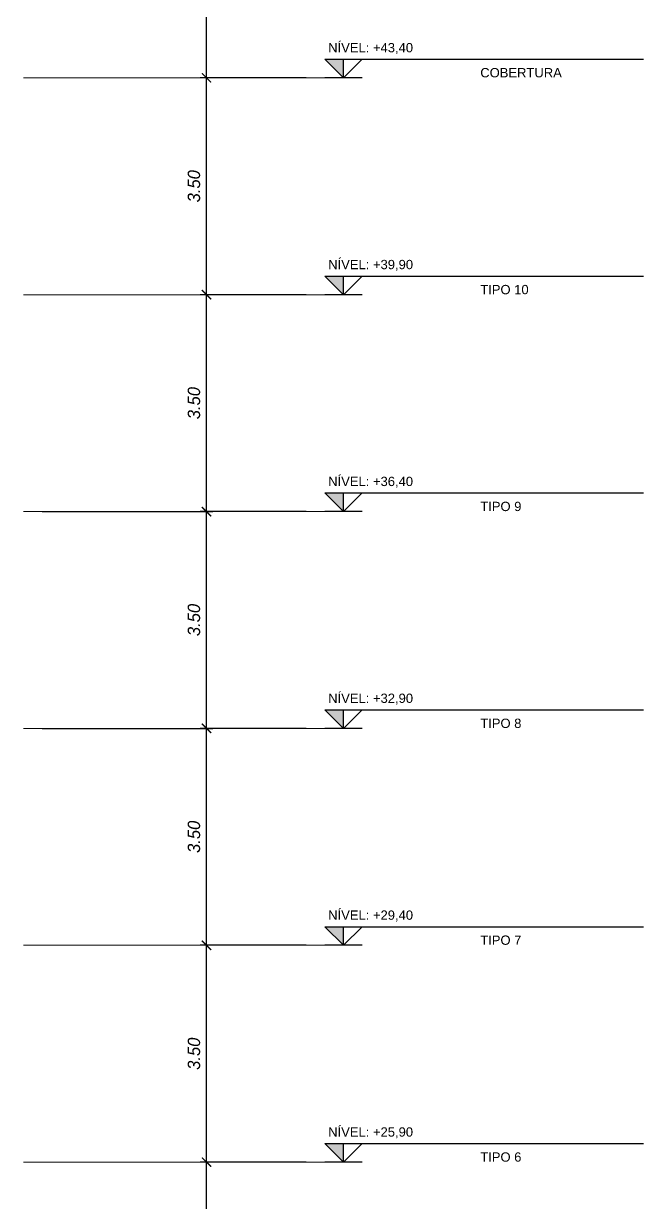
# Model space of a CAD drawing. Header units: millimetres. Extents: x 485872 to 486142, y -52344 to -52207.
# Drawn here: x 486128.14 to 486138.14, y -52314.03 to -52295 of the extents above; entities that cross this region are included whole.
import ezdxf
from ezdxf.enums import TextEntityAlignment as Align

# ---------------------------------------------------------------- set-up
doc = ezdxf.new("R2010")
doc.units = ezdxf.units.MM
doc.header["$LTSCALE"] = 15
doc.header["$PDMODE"] = 2
doc.header["$PDSIZE"] = -10
doc.layers.add('Text', color=3, linetype='Continuous')
doc.styles.add('DM-TXT-100', font='arial.ttf', dxfattribs={"height": 0.2})
doc.styles.add('PADRAO', font='arial.ttf', dxfattribs={"height": 0.1})
doc.styles.get("Standard").update_dxf_attribs({"font": ''})
doc.styles.get('Standard').set_extended_font_data('Flux Architect', italic=True)
doc.dimstyles.get("Standard").update_dxf_attribs({"dimtxt": 0.2, "dimasz": 0.15, "dimexe": 0.1, "dimexo": 0.3, "dimgap": 0.1, "dimtad": 1, "dimzin": 0, "dimdsep": 46, "dimtxsty": 'Standard', "dimblk": 'ARCHTICK', "dimcen": 0.09, "dimdle": 0.1, "dimclrd": 4, "dimclrt": 2, "dimadec": 0, "dimazin": 0, "dimtfac": 1, "dimtofl": 0, "dimtmove": 0, "dimatfit": 3, "dimfxl": 1, "dimtfillclr": 1, "dimtolj": 1, "dimtzin": 0, "dimarcsym": 1})

# ---------------------------------------------------------------- blocks, each defined once
blk = doc.blocks.new('SIMBOLO NIVEL CORTE')
blk.add_hatch(color=1).paths.add_polyline_path([(0.3, 0.3), (0, 0.3), (0, 0)])
at = {"color": 1}
for p, q in [((0.301, 0.3), (-4.838, 0.3)), ((0, 0), (0, 0.3)), ((-0.301, 0), (0.301, 0))]:
    blk.add_line(p, q, dxfattribs=at)
blk.add_lwpolyline([(-0.3, 0.3), (0, 0), (0.3, 0.3)], dxfattribs=at)
at = {"layer": 'Text'}
for tag, p, height, style in [('PAVIMENTOXX', (-4.838, 0.412), 0.22, 'PADRAO'), ('PAVIMENTOXXXXX', (-4.838, 0.008), 0.18, 'DM-TXT-100')]:
    blk.add_attdef(tag, p, '', height=height, dxfattribs=dict(at, style=style))
at = {"layer": 'Text', "style": 'DM-TXT-100'}
blk.add_attdef('NIVELXXXXX', text='', height=0.18, dxfattribs=at).set_placement((0.246, 0.412), align=Align.RIGHT)
blk = doc.blocks.new('_ArchTick')
at = {"color": 0, "const_width": 0.15}
blk.add_lwpolyline([(-0.5, -0.5), (0.5, 0.5)], dxfattribs=at)
blk = doc.blocks.new('*D180')
at = {"color": 0, "linetype": 'Continuous', "lineweight": -2, "transparency": 16777216}
for p, q in [((486132.697, -52313.377), (486130.989, -52313.377)), ((486132.697, -52316.877), (486130.989, -52316.877))]:
    blk.add_line(p, q, dxfattribs=at)
at = {"color": 4, "linetype": 'Continuous', "lineweight": -2, "transparency": 16777216}
blk.add_line((486131.089, -52316.977), (486131.089, -52313.277), dxfattribs=at)
at = {"layer": 'Defpoints', "color": 0, "linetype": 'Continuous', "lineweight": 13, "transparency": 16777216}
for p in [(486131.089, -52313.377), (486132.997, -52313.377), (486132.997, -52316.877)]:
    blk.add_point(p, dxfattribs=at)
at = {"color": 4, "linetype": 'Continuous', "lineweight": -2, "transparency": 16777216, "xscale": 0.15, "yscale": 0.15, "zscale": 0.15}
for p, rotation in [((486131.089, -52313.377), 90), ((486131.089, -52316.877), 270)]:
    blk.add_blockref('_ArchTick', p, dxfattribs=dict(at, rotation=rotation))
at = {"color": 2, "linetype": 'Continuous', "lineweight": 13, "transparency": 16777216, "insert": (486130.887, -52315.127), "char_height": 0.2, "attachment_point": 5, "rotation": 90}
blk.add_mtext('\\A1;3.50', dxfattribs=at)
blk = doc.blocks.new('*D181')
at = {"color": 4, "linetype": 'Continuous', "lineweight": -2, "transparency": 16777216}
blk.add_line((486131.089, -52313.477), (486131.089, -52309.777), dxfattribs=at)
at = {"color": 0, "linetype": 'Continuous', "lineweight": -2, "transparency": 16777216}
for p, q in [((486132.697, -52309.877), (486130.989, -52309.877)), ((486132.697, -52313.377), (486130.989, -52313.377))]:
    blk.add_line(p, q, dxfattribs=at)
at = {"layer": 'Defpoints', "color": 0, "linetype": 'Continuous', "lineweight": 13, "transparency": 16777216}
for p in [(486131.089, -52309.877), (486132.997, -52309.877), (486132.997, -52313.377)]:
    blk.add_point(p, dxfattribs=at)
at = {"color": 4, "linetype": 'Continuous', "lineweight": -2, "transparency": 16777216, "xscale": 0.15, "yscale": 0.15, "zscale": 0.15}
for p, rotation in [((486131.089, -52309.877), 90), ((486131.089, -52313.377), 270)]:
    blk.add_blockref('_ArchTick', p, dxfattribs=dict(at, rotation=rotation))
at = {"color": 2, "linetype": 'Continuous', "lineweight": 13, "transparency": 16777216, "insert": (486130.887, -52311.627), "char_height": 0.2, "attachment_point": 5, "rotation": 90}
blk.add_mtext('\\A1;3.50', dxfattribs=at)
blk = doc.blocks.new('*D182')
at = {"color": 0, "linetype": 'Continuous', "lineweight": -2, "transparency": 16777216}
for p, q in [((486132.697, -52306.377), (486130.989, -52306.377)), ((486132.697, -52309.877), (486130.989, -52309.877))]:
    blk.add_line(p, q, dxfattribs=at)
at = {"color": 4, "linetype": 'Continuous', "lineweight": -2, "transparency": 16777216}
blk.add_line((486131.089, -52309.977), (486131.089, -52306.277), dxfattribs=at)
at = {"layer": 'Defpoints', "color": 0, "linetype": 'Continuous', "lineweight": 13, "transparency": 16777216}
for p in [(486131.089, -52306.377), (486132.997, -52306.377), (486132.997, -52309.877)]:
    blk.add_point(p, dxfattribs=at)
at = {"color": 4, "linetype": 'Continuous', "lineweight": -2, "transparency": 16777216, "xscale": 0.15, "yscale": 0.15, "zscale": 0.15}
for p, rotation in [((486131.089, -52306.377), 90), ((486131.089, -52309.877), 270)]:
    blk.add_blockref('_ArchTick', p, dxfattribs=dict(at, rotation=rotation))
at = {"color": 2, "linetype": 'Continuous', "lineweight": 13, "transparency": 16777216, "insert": (486130.887, -52308.127), "char_height": 0.2, "attachment_point": 5, "rotation": 90}
blk.add_mtext('\\A1;3.50', dxfattribs=at)
blk = doc.blocks.new('*D183')
at = {"color": 4, "linetype": 'Continuous', "lineweight": -2, "transparency": 16777216}
blk.add_line((486131.089, -52302.977), (486131.089, -52299.277), dxfattribs=at)
at = {"color": 0, "linetype": 'Continuous', "lineweight": -2, "transparency": 16777216}
for p, q in [((486132.697, -52299.377), (486130.989, -52299.377)), ((486132.697, -52302.877), (486130.989, -52302.877))]:
    blk.add_line(p, q, dxfattribs=at)
at = {"layer": 'Defpoints', "color": 0, "linetype": 'Continuous', "lineweight": 13, "transparency": 16777216}
for p in [(486131.089, -52299.377), (486132.997, -52299.377), (486132.997, -52302.877)]:
    blk.add_point(p, dxfattribs=at)
at = {"color": 4, "linetype": 'Continuous', "lineweight": -2, "transparency": 16777216, "xscale": 0.15, "yscale": 0.15, "zscale": 0.15}
for p, rotation in [((486131.089, -52299.377), 90), ((486131.089, -52302.877), 270)]:
    blk.add_blockref('_ArchTick', p, dxfattribs=dict(at, rotation=rotation))
at = {"color": 2, "linetype": 'Continuous', "lineweight": 13, "transparency": 16777216, "insert": (486130.887, -52301.127), "char_height": 0.2, "attachment_point": 5, "rotation": 90}
blk.add_mtext('\\A1;3.50', dxfattribs=at)
blk = doc.blocks.new('*D184')
at = {"color": 0, "linetype": 'Continuous', "lineweight": -2, "transparency": 16777216}
for p, q in [((486132.697, -52295.877), (486130.989, -52295.877)), ((486132.697, -52299.377), (486130.989, -52299.377))]:
    blk.add_line(p, q, dxfattribs=at)
at = {"color": 4, "linetype": 'Continuous', "lineweight": -2, "transparency": 16777216}
blk.add_line((486131.089, -52299.477), (486131.089, -52295.777), dxfattribs=at)
at = {"layer": 'Defpoints', "color": 0, "linetype": 'Continuous', "lineweight": 13, "transparency": 16777216}
for p in [(486131.089, -52295.877), (486132.997, -52295.877), (486132.997, -52299.377)]:
    blk.add_point(p, dxfattribs=at)
at = {"color": 4, "linetype": 'Continuous', "lineweight": -2, "transparency": 16777216, "xscale": 0.15, "yscale": 0.15, "zscale": 0.15}
for p, rotation in [((486131.089, -52295.877), 90), ((486131.089, -52299.377), 270)]:
    blk.add_blockref('_ArchTick', p, dxfattribs=dict(at, rotation=rotation))
at = {"color": 2, "linetype": 'Continuous', "lineweight": 13, "transparency": 16777216, "insert": (486130.887, -52297.627), "char_height": 0.2, "attachment_point": 5, "rotation": 90}
blk.add_mtext('\\A1;3.50', dxfattribs=at)
blk = doc.blocks.new('*D185')
at = {"color": 4, "linetype": 'Continuous', "lineweight": -2, "transparency": 16777216}
blk.add_line((486131.089, -52295.977), (486131.089, -52291.277), dxfattribs=at)
at = {"color": 0, "linetype": 'Continuous', "lineweight": -2, "transparency": 16777216}
for p, q in [((486128.439, -52291.377), (486131.189, -52291.377)), ((486132.697, -52295.877), (486130.989, -52295.877))]:
    blk.add_line(p, q, dxfattribs=at)
at = {"layer": 'Defpoints', "color": 0, "linetype": 'Continuous', "lineweight": 13, "transparency": 16777216}
for p in [(486128.139, -52291.377), (486131.089, -52291.377), (486132.997, -52295.877)]:
    blk.add_point(p, dxfattribs=at)
at = {"color": 4, "linetype": 'Continuous', "lineweight": -2, "transparency": 16777216, "xscale": 0.15, "yscale": 0.15, "zscale": 0.15}
for p, rotation in [((486131.089, -52291.377), 90), ((486131.089, -52295.877), 270)]:
    blk.add_blockref('_ArchTick', p, dxfattribs=dict(at, rotation=rotation))
at = {"color": 2, "linetype": 'Continuous', "lineweight": 13, "transparency": 16777216, "insert": (486130.887, -52293.627), "char_height": 0.2, "attachment_point": 5, "rotation": 90}
blk.add_mtext('\\A1;4.50', dxfattribs=at)
blk = doc.blocks.new('*D334')
at = {"color": 4, "linetype": 'Continuous', "lineweight": -2, "transparency": 16777216}
blk.add_line((486131.089, -52306.477), (486131.089, -52302.777), dxfattribs=at)
at = {"color": 0, "linetype": 'Continuous', "lineweight": -2, "transparency": 16777216}
for p, q in [((486128.439, -52302.877), (486131.189, -52302.877)), ((486128.439, -52306.377), (486131.189, -52306.377))]:
    blk.add_line(p, q, dxfattribs=at)
at = {"layer": 'Defpoints', "color": 0, "linetype": 'Continuous', "lineweight": 13, "transparency": 16777216}
for p in [(486128.139, -52302.877), (486131.089, -52302.877), (486128.139, -52306.377)]:
    blk.add_point(p, dxfattribs=at)
at = {"color": 4, "linetype": 'Continuous', "lineweight": -2, "transparency": 16777216, "xscale": 0.15, "yscale": 0.15, "zscale": 0.15}
for p, rotation in [((486131.089, -52302.877), 90), ((486131.089, -52306.377), 270)]:
    blk.add_blockref('_ArchTick', p, dxfattribs=dict(at, rotation=rotation))
at = {"color": 2, "linetype": 'Continuous', "lineweight": 13, "transparency": 16777216, "insert": (486130.887, -52304.627), "char_height": 0.2, "attachment_point": 5, "rotation": 90}
blk.add_mtext('\\A1;3.50', dxfattribs=at)

msp = doc.modelspace()

# ---------------------------------------------------------------- linework, layer by layer
at = {"linetype": 'Continuous', "lineweight": 13}
for points in [[(486132.997, -52295.877), (486128.139, -52295.877)], [(486132.997, -52299.377), (486128.139, -52299.377)], [(486132.997, -52302.877), (486128.139, -52302.877)], [(486132.997, -52306.377), (486128.139, -52306.377)], [(486132.997, -52306.377), (486128.139, -52306.377)], [(486132.997, -52309.877), (486128.139, -52309.877)], [(486132.997, -52313.377), (486128.139, -52313.377)]]:
    msp.add_lwpolyline(points, dxfattribs=at)

# ---------------------------------------------------------------- block references
at = {"layer": 'Text', "linetype": 'Continuous', "lineweight": 13}
ref = msp.add_blockref('SIMBOLO NIVEL CORTE', (486133.297, -52295.877), dxfattribs=dict(at, xscale=-1))
ref.add_attrib('NIVELXXXXX', 'NÍVEL: +43,40', dxfattribs={"layer": '0', "height": 0.15, "style": 'DM-TXT-100'}).set_placement((486134.42, -52295.465), align=Align.RIGHT)
ref.add_attrib('PAVIMENTOXXXXX', 'COBERTURA', (486135.504, -52295.869), dxfattribs={"layer": '0', "height": 0.15, "style": 'DM-TXT-100'})
ref = msp.add_blockref('SIMBOLO NIVEL CORTE', (486133.297, -52299.377), dxfattribs=dict(at, xscale=-1))
ref.add_attrib('NIVELXXXXX', 'NÍVEL: +39,90', dxfattribs={"layer": '0', "height": 0.15, "style": 'DM-TXT-100'}).set_placement((486134.42, -52298.965), align=Align.RIGHT)
ref.add_attrib('PAVIMENTOXXXXX', 'TIPO 10', (486135.504, -52299.369), dxfattribs={"layer": '0', "height": 0.15, "style": 'DM-TXT-100'})
ref = msp.add_blockref('SIMBOLO NIVEL CORTE', (486133.297, -52302.877), dxfattribs=dict(at, xscale=-1))
ref.add_attrib('NIVELXXXXX', 'NÍVEL: +36,40', dxfattribs={"layer": '0', "height": 0.15, "style": 'DM-TXT-100'}).set_placement((486134.42, -52302.465), align=Align.RIGHT)
ref.add_attrib('PAVIMENTOXXXXX', 'TIPO 9', (486135.504, -52302.869), dxfattribs={"layer": '0', "height": 0.15, "style": 'DM-TXT-100'})
ref = msp.add_blockref('SIMBOLO NIVEL CORTE', (486133.297, -52306.377), dxfattribs=dict(at, xscale=-1))
ref.add_attrib('NIVELXXXXX', 'NÍVEL: +32,90', dxfattribs={"layer": '0', "height": 0.15, "style": 'DM-TXT-100'}).set_placement((486134.42, -52305.965), align=Align.RIGHT)
ref.add_attrib('PAVIMENTOXXXXX', 'TIPO 8', (486135.504, -52306.369), dxfattribs={"layer": '0', "height": 0.15, "style": 'DM-TXT-100'})
ref = msp.add_blockref('SIMBOLO NIVEL CORTE', (486133.297, -52309.877), dxfattribs=dict(at, xscale=-1))
ref.add_attrib('NIVELXXXXX', 'NÍVEL: +29,40', dxfattribs={"layer": '0', "height": 0.15, "style": 'DM-TXT-100'}).set_placement((486134.42, -52309.465), align=Align.RIGHT)
ref.add_attrib('PAVIMENTOXXXXX', 'TIPO 7', (486135.504, -52309.869), dxfattribs={"layer": '0', "height": 0.15, "style": 'DM-TXT-100'})
ref = msp.add_blockref('SIMBOLO NIVEL CORTE', (486133.297, -52313.377), dxfattribs=dict(at, xscale=-1))
ref.add_attrib('NIVELXXXXX', 'NÍVEL: +25,90', dxfattribs={"layer": '0', "height": 0.15, "style": 'DM-TXT-100'}).set_placement((486134.42, -52312.965), align=Align.RIGHT)
ref.add_attrib('PAVIMENTOXXXXX', 'TIPO 6', (486135.504, -52313.369), dxfattribs={"layer": '0', "height": 0.15, "style": 'DM-TXT-100'})

# ---------------------------------------------------------------- dimensions: what is measured, and where the dimension line sits
at = {"linetype": 'Continuous', "lineweight": 13}
for base, p1, p2, picture, middle in [((486131.089, -52291.377), (486132.997, -52295.877), (486128.139, -52291.377), '*D185', (486130.887, -52293.627)), ((486131.089, -52295.877), (486132.997, -52299.377), (486132.997, -52295.877), '*D184', (486130.887, -52297.627)), ((486131.089, -52299.377), (486132.997, -52302.877), (486132.997, -52299.377), '*D183', (486130.887, -52301.127)), ((486131.089, -52302.877), (486128.139, -52306.377), (486128.139, -52302.877), '*D334', (486130.887, -52304.627)), ((486131.089, -52306.377), (486132.997, -52309.877), (486132.997, -52306.377), '*D182', (486130.887, -52308.127)), ((486131.089, -52309.877), (486132.997, -52313.377), (486132.997, -52309.877), '*D181', (486130.887, -52311.627)), ((486131.089, -52313.377), (486132.997, -52316.877), (486132.997, -52313.377), '*D180', (486130.887, -52315.127))]:
    dim = msp.add_linear_dim(base=base, p1=p1, p2=p2, angle=90, dimstyle='Standard', override={"dimtmove": 1}, dxfattribs=at)
    dim.commit()
    dim.dimension.update_dxf_attribs({"geometry": picture, "text_midpoint": middle})

doc.saveas('drawing.dxf')
